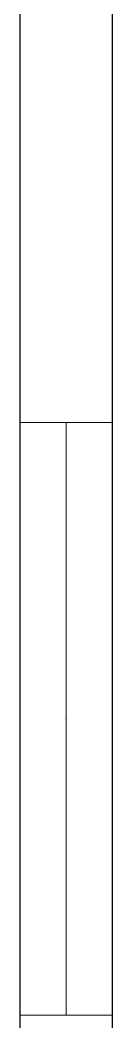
# Model space of a CAD drawing. Header units: millimetres. Extents: x 0 to 11.7, y 0 to 17.
# Drawn here: x 11.409 to 11.689, y 2.215 to 5.258 of the extents above; entities that cross this region are included whole.
import ezdxf

# ---------------------------------------------------------------- set-up
doc = ezdxf.new("R2010")
doc.units = ezdxf.units.MM
doc.layers.add('_cerramiento', color=251, linetype='Continuous', lineweight=25)
doc.layers.add('_ventanas', color=132, linetype='Continuous', lineweight=5)

msp = doc.modelspace()

# ---------------------------------------------------------------- linework, layer by layer
at = {"layer": '_cerramiento'}
for p, q in [((11.6892, 11.773), (11.6892, 0)), ((11.4092, 11.7015), (11.4092, 0.28))]:
    msp.add_line(p, q, dxfattribs=at)
at = {"layer": '_ventanas'}
for p, q in [((11.4092, 4.0354), (11.6892, 4.0354)), ((11.4092, 2.2354), (11.6892, 2.2354))]:
    msp.add_line(p, q, dxfattribs=at)
msp.add_lwpolyline([(11.5492, 2.2354), (11.5492, 4.0354)], dxfattribs=at)
msp.add_point((11.5492, 3.1354), dxfattribs=at)

doc.saveas('drawing.dxf')
